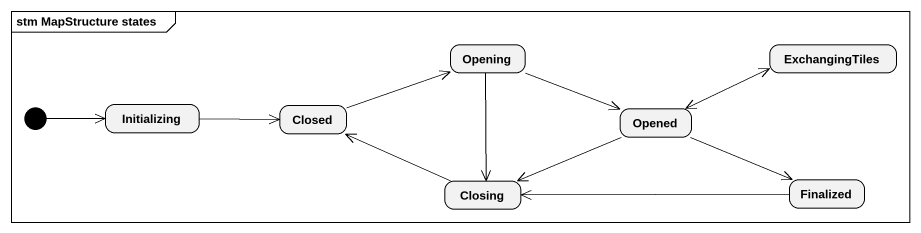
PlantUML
@startuml
mainframe stm MapStructure states
hide empty description
state Opening
state ExchangingTiles
state Initializing
state Closed
state Opened
state Closing
state Finalized
[*] -right-> Initializing
Opening -right-> Opened
Opening --> Closing
ExchangingTiles -left-> Opened
Initializing -right-> Closed
Closed -right-> Opening
Opened -right-> ExchangingTiles
Opened -left-> Closing
Opened -right-> Finalized
Closing -left-> Closed
Finalized -left-> Closing
@enduml
